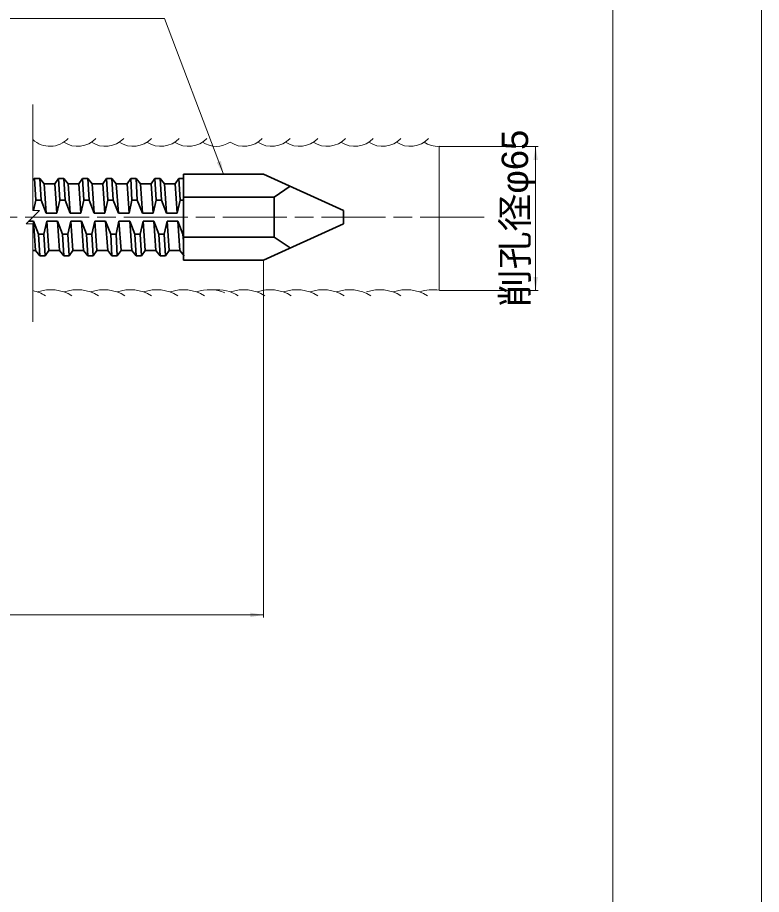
# Model space of a CAD drawing. Units: millimetres at full size, sheet at 1:2; details may follow other scales. Extents: x 1986 to 3668, y 918 to 2106.
# Drawn here: x 3389.2 to 3668, y 1525.1 to 1853.7 of the extents above; entities that cross this region are included whole.
import ezdxf
from ezdxf.enums import TextEntityAlignment as Align

# ---------------------------------------------------------------- set-up
doc = ezdxf.new("R2010")
doc.units = ezdxf.units.MM
doc.header["$LTSCALE"] = 2
doc.linetypes.add('CHAIN', pattern=[18.5, 12, -1.5, 3.5, -1.5])
for name, color, linetype, lineweight in [('1外形線', 7, 'Continuous', 35), ('2細い実線', 3, 'Continuous', 20), ('4中心線', 1, 'CHAIN', 15), ('6寸法線', 4, 'Continuous', 13), ('7 枠・タイトル', 7, 'Continuous', 13), ('Defpoints_2', 7, 'Continuous', 13)]:
    doc.layers.add(name, color=color, linetype=linetype, lineweight=lineweight)
doc.styles.add('ＭＳ Ｐゴシック', font='')
doc.styles.get('ＭＳ Ｐゴシック').set_extended_font_data('MS PGothic')

# ---------------------------------------------------------------- blocks, each defined once
blk = doc.blocks.new('filled_arrow')
at = {"color": 0, "linetype": 'Continuous', "lineweight": -2}
blk.add_solid([(7.5, 1.25), (0, 0), (7.5, -1.25)], dxfattribs=at)

msp = doc.modelspace()

# ---------------------------------------------------------------- linework, layer by layer
at = {"layer": '1外形線'}
for p, q in [((3451.419, 1795.019), (3481.419, 1795.019)), ((3451.419, 1795.019), (3451.419, 1762.819)), ((3481.419, 1795.019), (3511.419, 1781.419)), ((3395.534, 1793.42), (3394.909, 1792.815)), ((3397.534, 1793.42), (3395.534, 1793.42)), ((3396.009, 1785.249), (3395.534, 1793.42)), ((3397.534, 1793.42), (3399.151, 1791.42)), ((3398.009, 1785.248), (3397.534, 1793.42)), ((3403.164, 1791.42), (3399.151, 1791.42)), ((3399.915, 1780.398), (3399.151, 1791.42)), ((3404.558, 1793.419), (3403.164, 1791.42)), ((3403.929, 1780.398), (3403.164, 1791.419)), ((3406.558, 1793.419), (3404.558, 1793.419)), ((3405.033, 1785.248), (3404.558, 1793.419)), ((3406.558, 1793.419), (3408.175, 1791.42)), ((3407.033, 1785.248), (3406.558, 1793.419)), ((3408.939, 1780.398), (3408.175, 1791.42)), ((3412.188, 1791.42), (3408.175, 1791.42)), ((3413.582, 1793.419), (3412.188, 1791.419)), ((3412.953, 1780.398), (3412.188, 1791.419)), ((3415.582, 1793.419), (3413.582, 1793.419)), ((3414.057, 1785.248), (3413.582, 1793.419)), ((3416.057, 1785.247), (3415.582, 1793.419)), ((3415.582, 1793.419), (3417.199, 1791.419)), ((3421.212, 1791.419), (3417.199, 1791.419)), ((3417.963, 1780.398), (3417.199, 1791.419)), ((3422.606, 1793.419), (3421.212, 1791.419)), ((3421.977, 1780.397), (3421.212, 1791.418)), ((3424.606, 1793.418), (3422.606, 1793.419)), ((3423.081, 1785.247), (3422.606, 1793.419)), ((3424.606, 1793.418), (3426.222, 1791.419)), ((3425.081, 1785.247), (3424.606, 1793.418)), ((3426.987, 1780.397), (3426.222, 1791.419)), ((3430.236, 1791.419), (3426.222, 1791.419)), ((3431.629, 1793.418), (3430.236, 1791.418)), ((3431, 1780.397), (3430.236, 1791.418)), ((3433.63, 1793.418), (3431.629, 1793.418)), ((3432.105, 1785.247), (3431.629, 1793.418)), ((3433.63, 1793.418), (3435.246, 1791.419)), ((3434.105, 1785.246), (3433.63, 1793.418)), ((3436.01, 1780.397), (3435.246, 1791.419)), ((3439.26, 1791.418), (3435.246, 1791.419)), ((3440.653, 1793.418), (3439.26, 1791.418)), ((3440.024, 1780.396), (3439.26, 1791.417)), ((3442.653, 1793.417), (3440.653, 1793.418)), ((3441.128, 1785.246), (3440.653, 1793.418)), ((3442.653, 1793.417), (3444.27, 1791.418)), ((3443.128, 1785.246), (3442.653, 1793.417)), ((3448.284, 1791.418), (3444.27, 1791.418)), ((3445.034, 1780.396), (3444.27, 1791.418)), ((3449.048, 1780.396), (3448.283, 1791.417)), ((3449.677, 1793.417), (3448.284, 1791.417)), ((3451.418, 1793.417), (3449.677, 1793.417)), ((3450.152, 1785.246), (3449.677, 1793.417)), ((3485.419, 1786.412), (3491.419, 1790.486)), ((3396.009, 1785.249), (3395.142, 1781.442)), ((3396.009, 1785.249), (3398.009, 1785.248)), ((3398.009, 1785.248), (3399.915, 1780.398)), ((3405.033, 1785.248), (3403.929, 1780.398)), ((3405.033, 1785.248), (3407.033, 1785.248)), ((3407.033, 1785.248), (3408.939, 1780.398)), ((3414.057, 1785.248), (3412.953, 1780.398)), ((3414.057, 1785.248), (3416.057, 1785.247)), ((3416.057, 1785.247), (3417.963, 1780.398)), ((3423.081, 1785.247), (3421.976, 1780.397)), ((3423.081, 1785.247), (3425.081, 1785.247)), ((3425.081, 1785.247), (3426.987, 1780.397)), ((3432.105, 1785.247), (3431, 1780.397)), ((3432.105, 1785.247), (3434.105, 1785.246)), ((3434.105, 1785.246), (3436.01, 1780.397)), ((3441.128, 1785.246), (3440.024, 1780.396)), ((3441.128, 1785.246), (3443.128, 1785.246)), ((3443.128, 1785.246), (3445.034, 1780.396)), ((3450.152, 1785.246), (3449.048, 1780.396)), ((3450.152, 1785.246), (3451.418, 1785.246)), ((3451.419, 1786.412), (3485.419, 1786.412)), ((3485.419, 1786.412), (3485.419, 1771.426)), ((3511.419, 1781.419), (3511.419, 1776.419)), ((3395.153, 1777.398), (3393.379, 1777.399)), ((3395.917, 1766.422), (3395.153, 1777.398)), ((3397.058, 1772.548), (3395.153, 1777.398)), ((3399.058, 1772.549), (3400.163, 1777.398)), ((3403.929, 1780.398), (3399.915, 1780.398)), ((3404.176, 1777.398), (3400.163, 1777.399)), ((3400.927, 1766.422), (3400.163, 1777.398)), ((3404.941, 1766.421), (3404.176, 1777.398)), ((3406.082, 1772.548), (3404.176, 1777.398)), ((3408.082, 1772.548), (3409.187, 1777.397)), ((3412.953, 1780.398), (3408.939, 1780.398)), ((3413.2, 1777.397), (3409.187, 1777.398)), ((3409.951, 1766.421), (3409.187, 1777.397)), ((3413.965, 1766.421), (3413.2, 1777.397)), ((3415.106, 1772.547), (3413.2, 1777.397)), ((3417.106, 1772.548), (3418.21, 1777.397)), ((3421.977, 1780.397), (3417.963, 1780.398)), ((3418.975, 1766.421), (3418.21, 1777.397)), ((3422.224, 1777.397), (3418.211, 1777.398)), ((3422.988, 1766.421), (3422.224, 1777.397)), ((3424.13, 1772.547), (3422.224, 1777.397)), ((3426.13, 1772.547), (3427.234, 1777.396)), ((3431, 1780.397), (3426.987, 1780.397)), ((3431.248, 1777.396), (3427.234, 1777.397)), ((3427.999, 1766.42), (3427.234, 1777.396)), ((3432.012, 1766.42), (3431.248, 1777.396)), ((3433.154, 1772.546), (3431.248, 1777.396)), ((3435.154, 1772.547), (3436.258, 1777.396)), ((3440.024, 1780.396), (3436.01, 1780.397)), ((3440.272, 1777.396), (3436.258, 1777.397)), ((3437.022, 1766.42), (3436.258, 1777.396)), ((3441.036, 1766.42), (3440.272, 1777.396)), ((3442.178, 1772.546), (3440.272, 1777.396)), ((3444.178, 1772.546), (3445.282, 1777.396)), ((3449.048, 1780.396), (3445.034, 1780.396)), ((3449.296, 1777.395), (3445.282, 1777.397)), ((3446.046, 1766.42), (3445.282, 1777.396)), ((3450.06, 1766.419), (3449.296, 1777.395)), ((3451.201, 1772.546), (3449.296, 1777.395)), ((3511.419, 1776.419), (3481.419, 1762.819)), ((3397.058, 1772.548), (3399.058, 1772.549)), ((3397.534, 1764.42), (3397.058, 1772.548)), ((3399.533, 1764.42), (3399.058, 1772.549)), ((3406.557, 1764.42), (3406.082, 1772.548)), ((3406.082, 1772.548), (3408.082, 1772.548)), ((3408.557, 1764.42), (3408.082, 1772.548)), ((3415.106, 1772.547), (3417.106, 1772.548)), ((3415.581, 1764.419), (3415.106, 1772.547)), ((3417.581, 1764.419), (3417.106, 1772.548)), ((3424.605, 1764.419), (3424.13, 1772.547)), ((3424.13, 1772.547), (3426.13, 1772.547)), ((3426.605, 1764.419), (3426.13, 1772.547)), ((3433.154, 1772.546), (3435.154, 1772.547)), ((3433.629, 1764.419), (3433.154, 1772.546)), ((3435.629, 1764.418), (3435.154, 1772.547)), ((3442.653, 1764.418), (3442.178, 1772.546)), ((3442.178, 1772.546), (3444.178, 1772.546)), ((3444.653, 1764.418), (3444.178, 1772.546)), ((3451.419, 1769.911), (3451.201, 1772.546)), ((3451.201, 1772.546), (3451.419, 1772.546)), ((3451.419, 1771.426), (3485.419, 1771.426)), ((3485.419, 1771.426), (3491.419, 1767.353)), ((3395.917, 1766.422), (3394.909, 1766.422)), ((3397.534, 1764.42), (3395.917, 1766.422)), ((3399.533, 1764.42), (3397.534, 1764.42)), ((3399.533, 1764.42), (3400.927, 1766.422)), ((3404.941, 1766.421), (3400.927, 1766.422)), ((3406.557, 1764.42), (3404.941, 1766.421)), ((3408.557, 1764.42), (3406.557, 1764.42)), ((3408.557, 1764.42), (3409.951, 1766.421)), ((3413.965, 1766.421), (3409.951, 1766.421)), ((3415.581, 1764.419), (3413.965, 1766.421)), ((3417.581, 1764.419), (3415.581, 1764.419)), ((3417.581, 1764.419), (3418.975, 1766.421)), ((3422.988, 1766.421), (3418.975, 1766.421)), ((3424.605, 1764.419), (3422.988, 1766.421)), ((3426.605, 1764.419), (3424.605, 1764.419)), ((3426.605, 1764.419), (3427.999, 1766.42)), ((3432.012, 1766.42), (3427.999, 1766.42)), ((3433.629, 1764.419), (3432.012, 1766.42)), ((3435.629, 1764.418), (3433.629, 1764.419)), ((3435.629, 1764.418), (3437.022, 1766.42)), ((3441.036, 1766.42), (3437.022, 1766.42)), ((3442.652, 1764.419), (3441.036, 1766.42)), ((3444.653, 1764.418), (3442.653, 1764.418)), ((3444.653, 1764.418), (3446.046, 1766.42)), ((3450.06, 1766.419), (3446.046, 1766.42)), ((3451.676, 1764.418), (3450.06, 1766.419)), ((3451.419, 1762.819), (3481.419, 1762.819))]:
    msp.add_line(p, q, dxfattribs=at)
at = {"layer": '2細い実線'}
for p, q in [((3394.91, 1821.082), (3394.909, 1781.442)), ((3547.253, 1751.503), (3547.254, 1805.424)), ((3392.409, 1776.426), (3397.409, 1781.442)), ((3394.909, 1781.442), (3397.409, 1781.442)), ((3394.909, 1776.425), (3392.409, 1776.426)), ((3394.908, 1739.635), (3394.909, 1776.425))]:
    msp.add_line(p, q, dxfattribs=at)
for centre, radius, start, end in [((3401.341, 1814.781), 9.363, 226.61766, 317.16495), ((3411.731, 1814.781), 9.363, 236.29836, 317.16495), ((3422.121, 1814.78), 9.363, 236.29836, 317.16495), ((3432.511, 1814.78), 9.363, 236.29836, 317.16495), ((3442.901, 1814.78), 9.363, 236.29836, 317.16495), ((3453.291, 1814.779), 9.363, 236.29836, 317.16495), ((3463.681, 1814.779), 9.363, 236.29836, 303.69728), ((3474.071, 1814.779), 9.363, 236.29836, 317.16495), ((3484.461, 1814.778), 9.363, 236.29836, 317.16495), ((3494.851, 1814.778), 9.363, 236.29836, 317.16495), ((3505.241, 1814.778), 9.363, 236.29836, 317.16495), ((3515.631, 1814.777), 9.363, 236.29836, 317.16495), ((3526.021, 1814.777), 9.363, 236.29836, 317.16495), ((3536.411, 1814.777), 9.363, 236.29836, 317.16495), ((3546.801, 1814.776), 9.363, 236.29836, 272.76983), ((3391.76, 1736.756), 14.948, 58.00506, 77.84059), ((3401.69, 1736.756), 14.948, 58.00506, 109.39786), ((3411.62, 1736.755), 14.948, 58.00506, 109.39786), ((3421.55, 1736.754), 14.948, 58.00506, 109.39786), ((3431.48, 1736.754), 14.948, 58.00506, 109.39786), ((3441.41, 1736.753), 14.948, 58.00506, 109.39786), ((3451.34, 1736.753), 14.948, 58.00506, 109.39786), ((3461.27, 1736.752), 14.948, 67.81487, 109.39786), ((3464.03, 1736.753), 14.948, 58.00506, 95.33086), ((3473.96, 1736.753), 14.948, 58.00506, 109.39786), ((3483.89, 1736.752), 14.948, 58.00506, 109.39786), ((3493.82, 1736.752), 14.948, 58.00506, 109.39786), ((3503.75, 1736.751), 14.948, 58.00506, 109.39786), ((3513.68, 1736.751), 14.948, 58.00506, 109.39786), ((3524.99, 1736.751), 14.948, 58.00506, 109.39786), ((3534.92, 1736.75), 14.948, 58.00506, 109.39786), ((3544.85, 1736.749), 14.948, 80.7482, 109.39786)]:
    msp.add_arc(centre, radius, start, end, dxfattribs=at)
at = {"layer": '4中心線'}
msp.add_line((3564.089, 1778.919), (2120.991, 1778.919), dxfattribs=at)
at = {"layer": '6寸法線'}
for p, q in [((3547.318, 1805.355), (3584.387, 1805.355)), ((3583.387, 1805.355), (3583.387, 1751.434)), ((3481.419, 1762.757), (3481.419, 1628.876)), ((3547.315, 1751.434), (3584.387, 1751.434)), ((2217.159, 1629.876), (3481.419, 1629.876))]:
    msp.add_line(p, q, dxfattribs=at)
msp.add_lwpolyline([(3466.419, 1794.956), (3464.641, 1799.63), (3444.233, 1853.295), (3313.499, 1853.295)], dxfattribs=at)
at = {"layer": '7 枠・タイトル'}
msp.add_line((3612.367, 2068.805), (3612.367, 955.251), dxfattribs=at)
at = {"layer": 'Defpoints_2'}
msp.add_lwpolyline([(1986.019, 918.029), (3668.019, 918.029), (3668.019, 2106.029), (1986.019, 2106.029)], close=True, dxfattribs=at)

# ---------------------------------------------------------------- block references
at = {"layer": '6寸法線', "xscale": 0.667, "yscale": 0.667}
for p, rotation in [((3583.387, 1805.355), 270), ((3466.419, 1794.956), 110.8), ((3583.387, 1751.434), 90), ((3481.419, 1629.876), 180)]:
    msp.add_blockref('filled_arrow', p, dxfattribs=dict(at, rotation=rotation))

# ---------------------------------------------------------------- texts
at = {"layer": '6寸法線', "style": 'ＭＳ Ｐゴシック', "width": 1.05}
msp.add_text('削孔径φ65', height=9.897, rotation=90, dxfattribs=at).set_placement((3575.597, 1778.395), align=Align.MIDDLE_CENTER)

doc.saveas('drawing.dxf')
